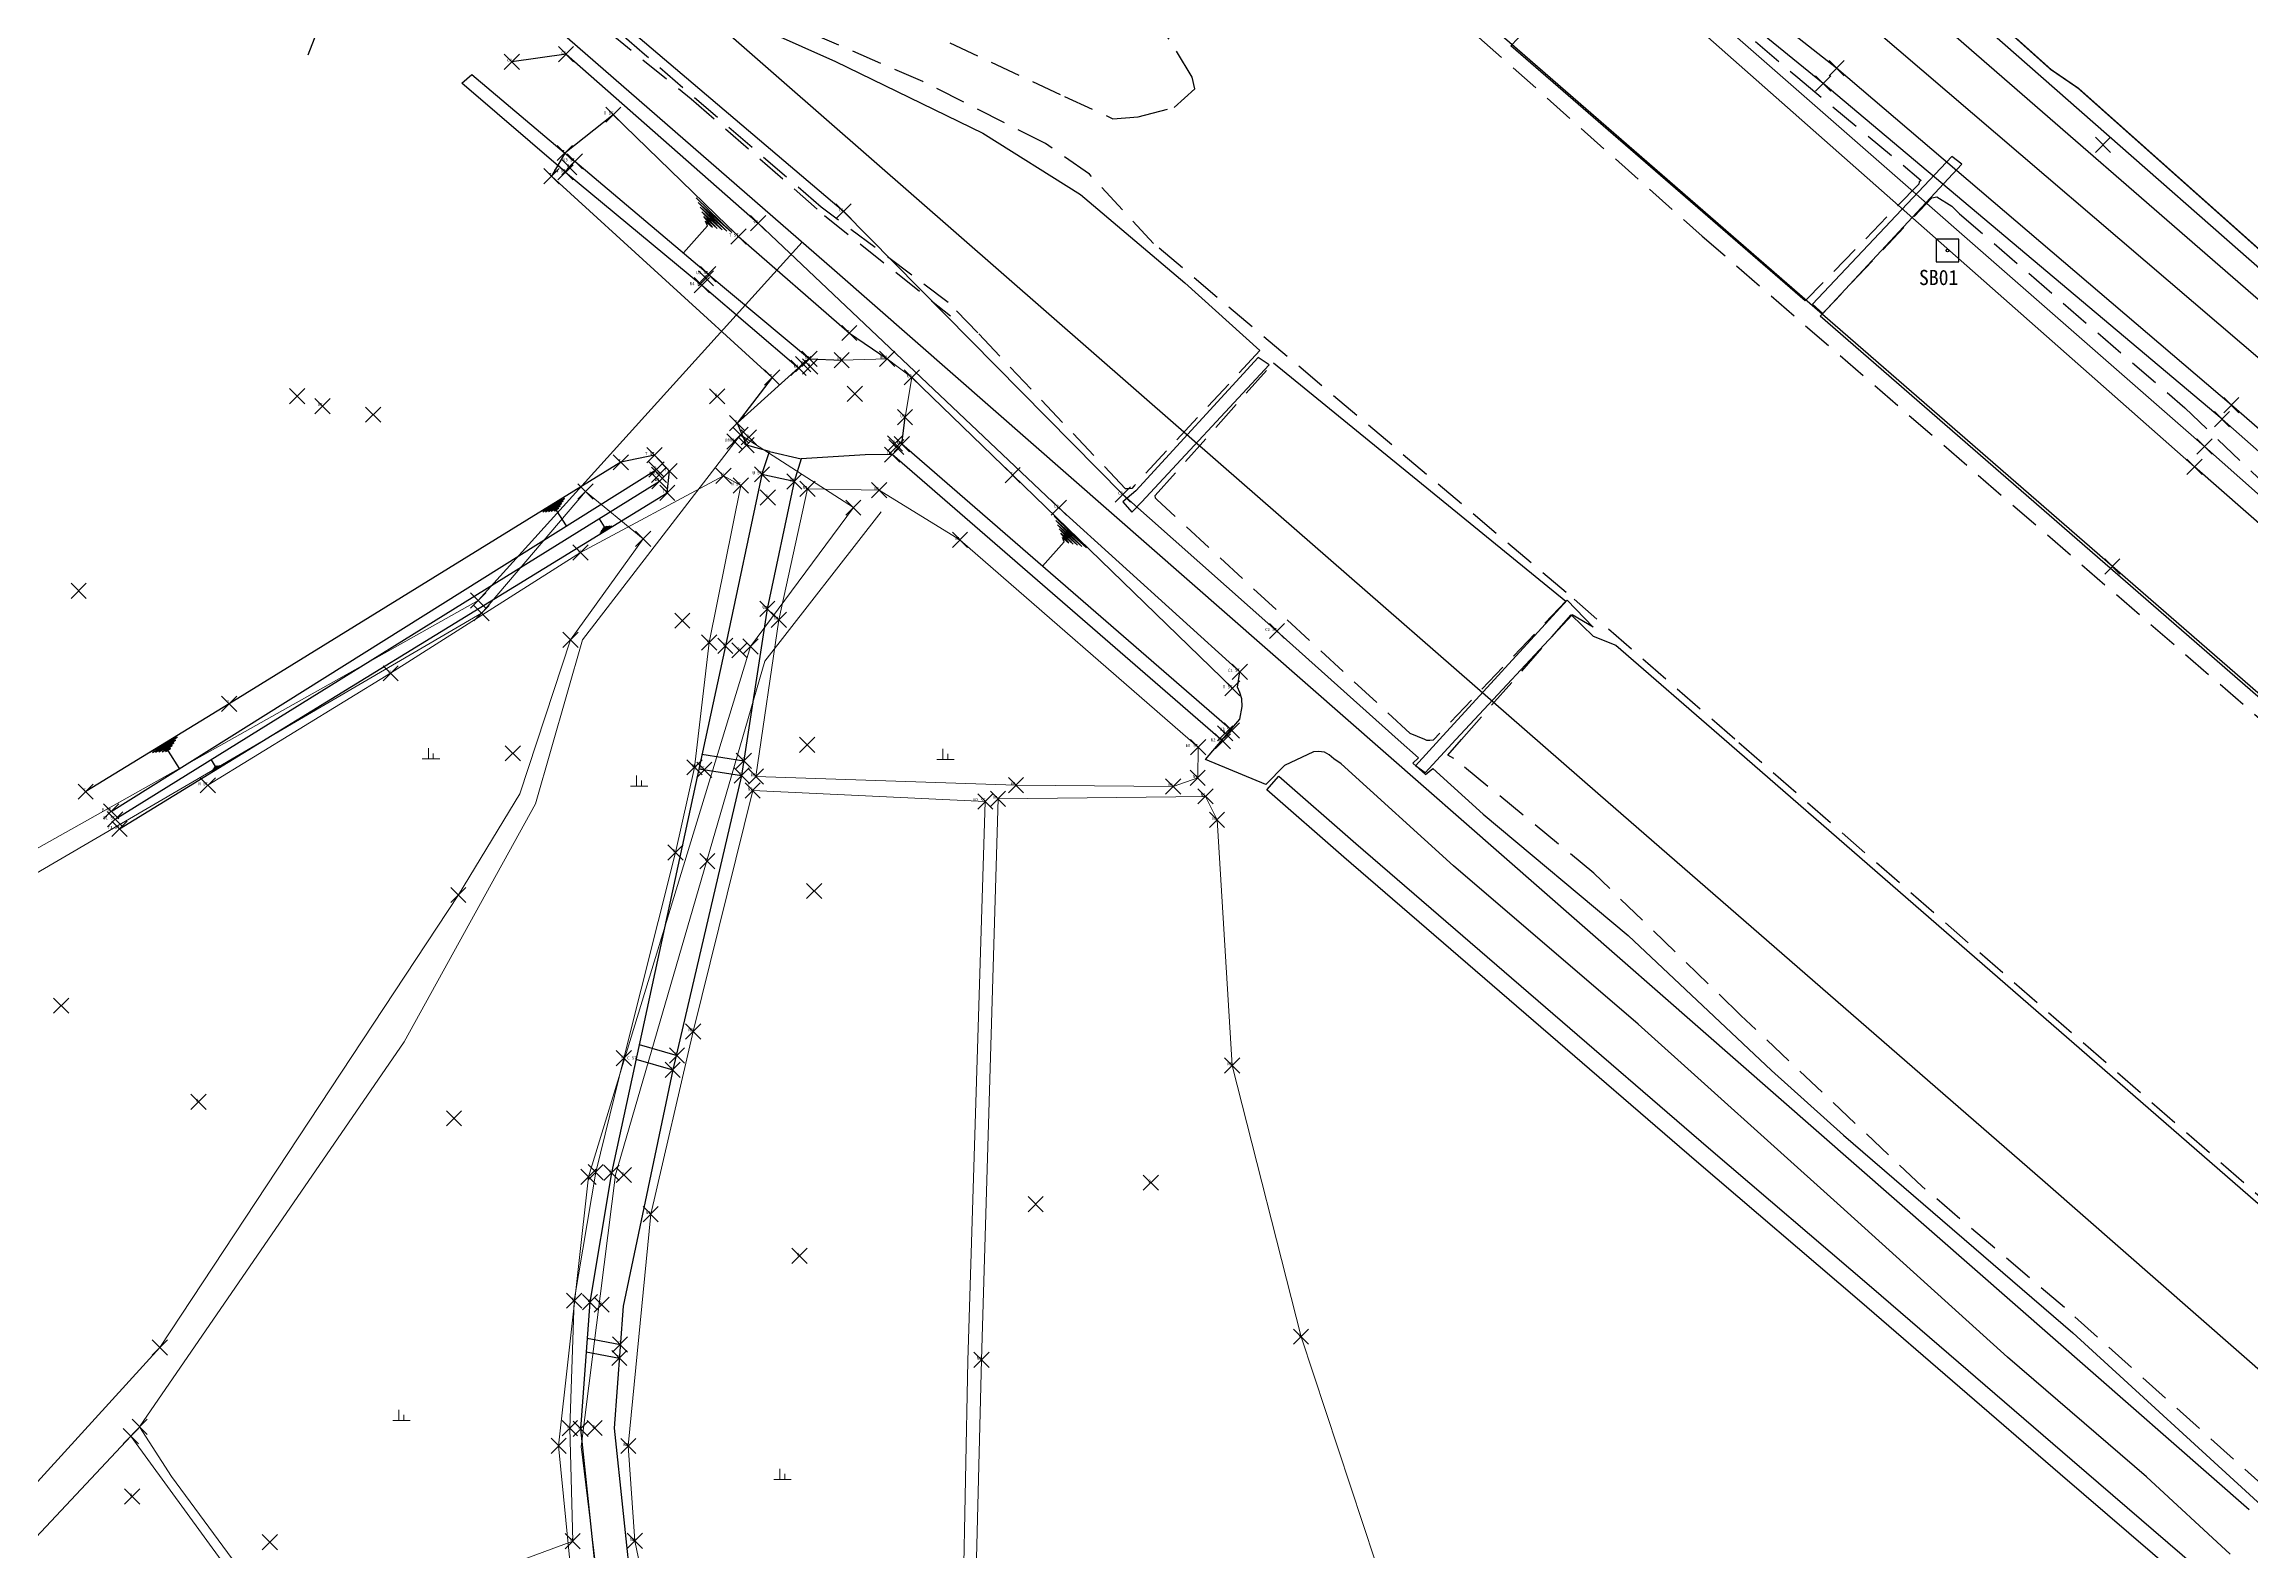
# Model space of a CAD drawing. Header units: millimetres. Extents: x 209513 to 211421, y 268482 to 269727.
# Drawn here: x 209852.9 to 209997.9, y 268813.5 to 268912.6 of the extents above; entities that cross this region are included whole.
import ezdxf
from ezdxf.enums import TextEntityAlignment as Align

# ---------------------------------------------------------------- set-up
doc = ezdxf.new("R2010")
doc.units = ezdxf.units.MM
doc.header["$MEASUREMENT"] = 0
doc.header["$PDMODE"] = 3
doc.header["$PDSIZE"] = 0.5
doc.linetypes.add('AD0024', pattern=[3, 2, -1])
doc.linetypes.add('AZ071', pattern=[3, 2, -1])
doc.layers.add('00-구역계', color=8, linetype='CONTINUOUS', plot=False)
for name, color, linetype, lineweight in [('BOX', 8, 'CONTINUOUS', 0), ('논밭', 8, 'CONTINUOUS', 0), ('측점', 8, 'CONTINUOUS', 0)]:
    doc.layers.add(name, color=color, linetype=linetype, lineweight=lineweight)
for name, color, linetype in [("con'c구조물", 8, 'CONTINUOUS'), ('비탈면', 8, 'CONTINUOUS'), ('수문', 8, 'CONTINUOUS'), ('수준점', 8, 'CONTINUOUS'), ('측구', 8, 'CONTINUOUS'), ('콘크리트포장', 8, 'CONTINUOUS'), ('현황', 8, 'CONTINUOUS'), ('현황-height', 8, 'CONTINUOUS'), ('현황1', 8, 'CONTINUOUS')]:
    doc.layers.add(name, color=color, linetype=linetype)
doc.styles.get("Standard").update_dxf_attribs({"font": 'GulimChe.ttf'})
doc.styles.add('txt', font='TXT', dxfattribs={"height": 0.2})

# ---------------------------------------------------------------- blocks, each defined once
blk = doc.blocks.new('수준점')
at = {"layer": '수준점', "linetype": 'Continuous'}
blk.add_lwpolyline([(-0.75, -0.75), (0.75, -0.75), (0.75, 0.75), (-0.75, 0.75), (-0.75, -0.75)], dxfattribs=at)
blk.add_circle((0, 0), 0.08333333333333333, dxfattribs=at)

msp = doc.modelspace()

# ---------------------------------------------------------------- linework, layer by layer
at = {"layer": '00-구역계', "ltscale": 16, "const_width": 0.1, "flags": 128}
msp.add_lwpolyline([(210079.313, 268828.079), (210069.5, 268836.567), (210048.412, 268855.119), (210042.195, 268860.453), (210039.294, 268862.982), (210012.217, 268886.767), (210004.543, 268893.569), (209997.092, 268900.223), (209986.458, 268909.697), (209984.662, 268910.926), (209957.389, 268935.379), (209944.709, 268946.687), (209935.827, 268953.442), (209916.997, 268970.032)], dxfattribs=at)
at = {"layer": 'BOX'}
for p, q in [((209908.221, 268891.92, 16.83), (209905.239, 268891.829, 15.69)), ((209909.853, 268890.704, 17.148), (209908.221, 268891.92, 16.83)), ((209909.4, 268888.083, 15.693), (209909.853, 268890.704, 17.148))]:
    msp.add_line(p, q, dxfattribs=at)
at = {"layer": "con'c구조물", "extrusion": (0.003042819727425725, 0.01702378643186193, 0.9998504547899295)}
for p, q in [((209895.8500963986, 268864.9792451879, 15.46715104271248), (209898.6690000001, 268864.5430000001, 15.46600000000035)), ((209896.0582044231, 268865.9419430478, 15.45012649880704), (209898.8170000001, 268865.5150000001, 15.44900000000035))]:
    msp.add_line(p, q, dxfattribs=at)
at = {"layer": "con'c구조물"}
for p, q in [((209891.936662272, 268846.8758843548, 15.37463805405896), (209894.425, 268846.146, 15.382)), ((209891.7273041496, 268845.9074036011, 15.38486480517629), (209894.139, 268845.2, 15.392)), ((209888.532742923, 268827.5721758649, 15.40547384634419), (209890.7078966071, 268827.154839476, 15.39385634515517)), ((209888.4674137087, 268826.6880763344, 15.40158242472728), (209890.636, 268826.272, 15.39))]:
    msp.add_line(p, q, dxfattribs=at)
at = {"layer": '논밭'}
for p, q in [((209897.481, 268884.232, 15.247), (209898.611, 268883.6, 15.308)), ((209928.6470283736, 268866.4070314426, 15.18687274294854), (209913.007977772, 268880.0229753677, 15.18668930804095)), ((209878.097136507, 268866.3317774725), (209878.097136507, 268865.6311843098)), ((209911.8829059277, 268866.295685373), (209911.8829059277, 268865.5950922103)), ((209877.6968065602, 268865.6311843098), (209878.8392967585, 268865.6311843098)), ((209878.4164964727, 268865.9994752929), (209878.4164964727, 268865.6311843098)), ((209911.4825759809, 268865.5950922103), (209912.6250661793, 268865.5950922103)), ((209912.2022658934, 268865.9633831934), (209912.2022658934, 268865.5950922103)), ((209891.3693658507, 268863.8469132181), (209892.511856049, 268863.8469132181)), ((209891.7696957975, 268864.5475063808), (209891.7696957975, 268863.8469132181)), ((209892.0890557632, 268864.2152042012), (209892.0890557632, 268863.8469132181)), ((209914.672, 268862.842, 15.141), (209913.5242555165, 268826.0788260938, 15.07)), ((209930.881, 268845.495, 15.11), (209935.4070862825, 268827.673737229, 15.09)), ((209935.4070862825, 268827.673737229, 15.09), (209941.8636355736, 268808.1313704772, 15.15)), ((209913.5242555165, 268826.0788260938, 15.07), (209912.8363061628, 268792.3010412223, 15.14)), ((209876.1566079726, 268822.8604650615), (209876.1566079726, 268822.1598718988)), ((209875.7562780258, 268822.1598718988), (209876.8987682241, 268822.1598718988)), ((209876.4759679383, 268822.5281628819), (209876.4759679383, 268822.1598718988)), ((209901.1858155926, 268818.9936814996), (209901.1858155926, 268818.2930883369)), ((209901.5051755583, 268818.66137932), (209901.5051755583, 268818.2930883369)), ((209900.7854856458, 268818.2930883369), (209901.9279758441, 268818.2930883369))]:
    msp.add_line(p, q, dxfattribs=at)
at = {"layer": '논밭', "extrusion": (0.0002367025367294667, -0.0002305551082386811, 0.9999999454081241)}
for p, q in [((209914.426009872, 268826.1559903849, 15.13470585522814), (209915.5069917032, 268863.0130080819, 15.14294755824095)), ((209915.5069917032, 268863.0130080819, 15.14294755824095), (209929.135990475, 268863.1730092783, 15.13975842857764)), ((209929.135990475, 268863.1730092783, 15.13975842857764), (209929.8889967396, 268861.6320031764, 15.13922490322689)), ((209929.8889967396, 268861.6320031764, 15.13922490322689), (209930.8810059815, 268845.4949941745, 15.13526962204984)), ((209913.5500066552, 268792.3359935183, 15.12711583395915), (209914.426009872, 268826.1559903849, 15.13470585522814))]:
    msp.add_line(p, q, dxfattribs=at)
at = {"layer": '논밭'}
for points in [[(209902.6421136863, 268899.5809715466), (209881.3652263556, 268876.0423792896), (209847.3863053854, 268856.9557601116), (209829.0269463098, 268848.8636159574)], [(209859.1317505739, 268821.7554880382), (209859.1317505739, 268821.7554880382), (209876.5001202915, 268847.0474640431), (209885.1313360964, 268862.6866888804), (209888.2130772305, 268873.4584227314), (209898.5961171591, 268886.9243869787), (209898.5961171591, 268886.9243869787), (209906.0072599121, 268882.1446749001), (209899.2511271897, 268873.0169704464), (209899.2511271897, 268873.0169704464), (209899.2511271897, 268873.0169704464), (209899.2511271897, 268873.0169704464), (209888.6040964889, 268838.1816018882), (209886.6499025303, 268820.4996316794), (209887.7854820414, 268808.9523395419)], [(209892.1972181331, 268880.1012235836), (209888.4093184646, 268883.2045743736), (209881.579929086, 268875.1981043293)], [(209907.8329869334, 268881.8795179275), (209900.1859869334, 268872.0490179275), (209900.1859869334, 268872.0490179275), (209900.1859869334, 268872.0490179275), (209890.3833099389, 268838.2987493921), (209890.3833099389, 268838.2987493921), (209888.131943388, 268820.4621424152), (209888.131943388, 268820.4621424152), (209889.5646179628, 268808.5859559196), (209889.5646179628, 268808.5859559196), (209889.5646179628, 268808.5859559196), (209889.5646179628, 268808.5859559196), (209904.8409869334, 268789.1800179275), (209915.8319692093, 268778.2826849128), (209930.3960376655, 268777.9981438784), (209930.3960376655, 268777.9981438784)], [(209828.6779869334, 268845.6390179275), (209831.4530730509, 268828.3947678516), (209831.4530730509, 268828.3947678516), (209831.4530730509, 268828.3947678516), (209839.8925609124, 268807.121314973), (209846.5726453667, 268811.7481331817), (209860.4555777612, 268826.9614582183), (209880.0640953718, 268856.6966193358), (209884.0982980896, 268863.3402851223), (209887.4292554506, 268873.4658222513), (209892.1972181331, 268880.1012235836)], [(209881.5896161694, 268875.2094610318), (209846.2350038265, 268854.5633938213), (209833.902625993, 268849.7375106709), (209831.4364026471, 268847.9285660315), (209828.6779869334, 268845.6390179275)], [(209859.1317505739, 268821.7554880382), (209861.2204764936, 268818.4758674053), (209867.0542906761, 268810.5785632083), (209868.6680210255, 268808.5429015234), (209870.3560894403, 268807.290556192), (209874.4994337437, 268805.3030482318), (209875.41386842, 268805.1113792319), (209878.5703853017, 268806.5041407748), (209882.917706495, 268808.309196027), (209887.7854820414, 268808.9523395419)], [(209846.392519919, 268808.2005830887), (209858.5484448695, 268821.1348341233)], [(209875.062752489, 268804.2590754486), (209868.1943628217, 268807.9065733693), (209858.5484448695, 268821.1348341233)]]:
    msp.add_lwpolyline(points, dxfattribs=at)
at = {"layer": '논밭', "extrusion": (-0.02488149227735901, 0.0360887271743805, 0.9990387955995427), "elevation": 4496.389951099523}
msp.add_lwpolyline([(-325391.3258073867, -102131.298362745), (-325405.3829783911, -102130.5482868038), (-325420.1523423535, -102129.9980244007), (-325430.7468273391, -102128.8145023448)], dxfattribs=at)
at = {"layer": '논밭', "extrusion": (0.001155858937811301, -0.0001277430419667327, 0.999999323835687), "elevation": 223.4868849340468}
msp.add_lwpolyline([(209898.4530927526, 268883.6307537765), (209896.3721889232, 268873.3077430784), (209895.4141687577, 268865.1107453033), (209894.1641823071, 268859.5197437592), (209890.7682192515, 268845.9997395356), (209888.9251696249, 268838.5127449454), (209887.5071994686, 268830.0727416113), (209887.2291915633, 268821.685742533), (209887.4161428923, 268814.2737479863), (209873.0181779391, 268808.9507430933), (209869.6731570563, 268806.9177451709), (209874.8522391302, 268796.6727365662), (209880.0062252848, 268783.0367385882), (209881.2202649288, 268777.1497343443), (209879.8352173079, 268773.3227395364), (209876.8961614781, 268770.5067455124), (209854.7682606376, 268796.7737327058)], dxfattribs=at)
at = {"layer": '논밭', "extrusion": (-0.000333307521404548, -0.0003693595049990078, 0.9999998762398185), "elevation": -154.0922891614144}
msp.add_lwpolyline([(209928.6404293746, 268866.3684562331), (209928.6144003783, 268864.3484242397), (209926.9984051343, 268863.7834296483), (209916.6773893755, 268863.8674128147), (209899.6024083226, 268864.4474348225), (209901.1093982397, 268874.7394228542), (209902.9844014687, 268883.3364257305), (209907.6913955409, 268883.2514188779), (209913.0013795805, 268879.9844010867)], dxfattribs=at)
at = {"layer": '논밭', "extrusion": (0.0003118027710556462, -0.000435577095586781, 0.9999998565258026), "elevation": -36.49345377722924}
msp.add_lwpolyline([(209914.6570749378, 268862.8515991312), (209899.3810632084, 268863.5676144117), (209895.4730521734, 268847.7406310631), (209892.6790625987, 268835.7336174482), (209891.2090904207, 268820.5015799275), (209891.6420729388, 268814.26860497), (209893.1350853382, 268807.1065884288), (209896.4230758242, 268800.5586025639), (209906.6280656622, 268792.8536181837)], dxfattribs=at)
at = {"layer": '비탈면'}
for points, elevation in [([(209894.8517669076, 268898.8876342428), (209896.4272888214, 268900.6559399094), (209896.3046736322, 268900.9635174033), (209896.74691993, 268900.5694855644), (209896.1820584429, 268901.2710948973), (209897.0665510389, 268900.4830312193), (209896.0594432536, 268901.5786723912), (209897.3861821475, 268900.3965768743), (209895.9368280644, 268901.8862498853), (209897.7058132562, 268900.3101225293), (209895.8142128751, 268902.1938273793), (209898.0254443649, 268900.2236681842), (209895.6915976858, 268902.5014048732)], -1.704558136052199), ([(209887.1605230495, 268880.9416038713), (209886.5416460986, 268881.9447736376), (209886.3541306355, 268881.9280176279), (209886.6407505687, 268882.1048396139), (209886.1666151724, 268881.9112616183), (209886.7398550389, 268882.2649055902), (209885.9790997093, 268881.8945056086), (209886.838959509, 268882.4249715665), (209885.7915842462, 268881.8777495989), (209886.9380639791, 268882.5850375429), (209885.6040687831, 268881.8609935893), (209887.0371684492, 268882.7451035192), (209885.41655332, 268881.8442375797)], 12.248), ([(209889.3024945628, 268881.419646644), (209889.6318964254, 268880.8830297976), (209889.7320846793, 268880.8917574318), (209889.5787655803, 268880.797642614), (209889.8322729333, 268880.9004850661), (209889.5256347353, 268880.7122554303), (209889.9324611872, 268880.9092127003), (209889.4725038903, 268880.6268682466), (209890.0326494412, 268880.9179403344), (209889.4193730453, 268880.5414810629), (209890.1328376952, 268880.9266679686), (209889.3662422003, 268880.4560938792), (209890.2330259492, 268880.9353956028)], 12.248), ([(209918.4240208851, 268878.2980662701), (209919.856313534, 268879.9056168761), (209919.7448451801, 268880.1852327797), (209920.1468872691, 268879.827022017), (209919.6333768262, 268880.4648486833), (209920.4374610044, 268879.7484271578), (209919.5219084724, 268880.7444645868), (209920.7280347395, 268879.6698322988), (209919.4104401185, 268881.0240804905), (209921.0186084747, 268879.5912374397), (209919.2989717646, 268881.3036963942), (209921.3091822099, 268879.5126425805), (209919.1875034107, 268881.5833122977)], 16.80029086393198), ([(209861.7398156408, 268864.9974228078), (209861.0367986074, 268866.1454524242), (209860.8225788742, 268866.1270235348), (209861.150587336, 268866.3278855444), (209860.6083591409, 268866.1085946455), (209861.2643760645, 268866.5103186646), (209860.3941394076, 268866.0901657562), (209861.378164793, 268866.6927517848), (209860.1799196743, 268866.0717368668), (209861.4919535216, 268866.875184905), (209859.9656999409, 268866.0533079775), (209861.6057422501, 268867.0576180252), (209859.7514802077, 268866.0348790882)], 12.248), ([(209863.8230266929, 268865.5821949643), (209864.0909776191, 268865.1456856504), (209864.1724754444, 268865.1527851174), (209864.0477584976, 268865.0762277099), (209864.2539732697, 268865.1598845844), (209864.004539376, 268865.0067697694), (209864.335471095, 268865.1669840515), (209863.9613202545, 268864.937311829), (209864.4169689203, 268865.1740835185), (209863.9181011329, 268864.8678538885), (209864.4984667456, 268865.1811829855), (209863.8748820114, 268864.7983959481), (209864.5799645709, 268865.1882824526)], 12.248)]:
    msp.add_lwpolyline(points, dxfattribs=dict(at, elevation=elevation))
at = {"layer": '수문', "elevation": 16.086}
msp.add_lwpolyline([(209900.509, 268885.825), (209902.573, 268885.356), (209902.128, 268883.86), (209900.005, 268884.332), (209900.509, 268885.825)], dxfattribs=at)
at = {"layer": '측구', "lineweight": -3}
msp.add_line((210002.388, 268892.232, 16.073), (209961.763, 268927.573, 16.036), dxfattribs=at)
at = {"layer": '측구'}
for p, q in [((209887.103, 268904.179, 15.688), (209896.048, 268896.759, 15.632)), ((209896.475, 268897.487, 15.638), (209887.714, 268904.898, 15.68)), ((209909.192, 268886.315, 15.698), (209909.4, 268888.083, 15.693)), ((209898.378, 268887.69, 16.035), (209898.982, 268886.253, 16.091)), ((209900.005, 268884.332, 15.469), (209900.509, 268885.825, 16.086)), ((209930.861, 268867.498, 15.656), (209909.192, 268886.315, 15.698))]:
    msp.add_line(p, q, dxfattribs=at)
at = {"layer": '측구', "extrusion": (0.04206150389859397, 0.05596917871061686, 0.9975461297224544)}
for p, q in [((209896.0480000001, 268896.7590000002, 15.63199999999051), (209902.409, 268891.3370000001, 15.66799999999785)), ((209902.409, 268891.3370000001, 15.66799999999785), (209898.378, 268887.69, 16.035))]:
    msp.add_line(p, q, dxfattribs=at)
at = {"layer": '측구', "extrusion": (-0.006916038034012533, -0.007219771910827036, 0.9999500204067541)}
for p, q in [((209896.4748885317, 268897.4868836364, 15.65411655106254), (209903.1241114682, 268891.9161163637, 15.65988344893799)), ((209903.124, 268891.916, 15.676), (209905.2391114683, 268891.8291163637, 15.67388344893766))]:
    msp.add_line(p, q, dxfattribs=at)
at = {"layer": '측구', "extrusion": (-0.002365960113180924, -0.0004604847966485613, 0.9999970950890282)}
for p, q in [((209900.353, 268875.494, 15.448), (209898.669, 268864.543, 15.466)), ((209898.669, 268864.543, 15.466), (209894.139, 268845.2, 15.392)), ((209894.139, 268845.2, 15.392), (209890.8947040137, 268829.6829020355, 15.38077012624825)), ((209890.8947040137, 268829.6829020355, 15.38077012624825), (209890.3015075313, 268821.6551806232, 15.37566998855411)), ((209890.3015075313, 268821.6551806232, 15.37566998855411), (209891.6121823808, 268809.1842845553, 15.37302832725577))]:
    msp.add_line(p, q, dxfattribs=at)
at = {"layer": '측구', "extrusion": (0.00303587521781234, -0.0008509198383914091, 0.9999950296861932), "elevation": 424.5173907720873}
msp.add_lwpolyline([(209899.4928839203, 268886.2835758033), (209897.965875778, 268886.7115759582)], dxfattribs=at)
at = {"layer": '측구', "extrusion": (-0.002365960113180924, -0.0004604847966485613, 0.9999970950890282), "elevation": -605.0047414073148}
msp.add_lwpolyline([(209899.4541124067, 268884.0819315618), (209897.0470032116, 268872.8149128151), (209889.5628609071, 268838.1938928661), (209888.1569287233, 268829.6939077323), (209887.5419020531, 268821.3709037587), (209888.8990283829, 268808.457928976), (209890.8889352726, 268802.6279103881), (209893.3069663602, 268798.6869155393), (209895.6459219581, 268796.3469058712), (209907.2669320196, 268787.7909024062), (209912.6268105494, 268784.2648762185), (209916.6499175876, 268781.7288951288), (209916.9388505317, 268778.6678822449)], dxfattribs=at)
at = {"layer": '측구', "lineweight": -3}
msp.add_polyline3d([(210003.7571928771, 268893.1104674762, 16.1193552725134), (209957.573, 268933.717, 16.039), (209957.573, 268933.717, 16.039), (209955.819, 268934.534, 15.108), (209936.494, 268951.51, 15.486), (209908.521, 268976.102, 15.518), (209895.236, 268987.721, 15.551), (209894.516, 268988.315, 16.045)], dxfattribs=at)
at = {"layer": '측구'}
msp.add_polyline3d([(209930.265, 268866.792, 15.65), (209908.553, 268885.627, 15.674), (209906.771, 268885.62, 16.124), (209902.573, 268885.356, 16.109), (209902.128, 268883.86, 15.472), (209900.353, 268875.494, 15.448)], dxfattribs=at)
at = {"layer": '측점'}
for p in [(209883.582, 268911.442, 16.688), (209887.136, 268911.937, 16.996), (209890.241, 268907.962, 16.98), (209887.059, 268905.444, 16.28), (209886.182, 268903.928, 16.143), (209887.103, 268904.179, 15.688), (209887.353, 268904.512, 15.073), (209887.714, 268904.898, 15.68), (209899.757, 268900.837, 17.004), (209905.36, 268901.612, 17.032), (209898.461, 268899.958, 17.06), (209896.048, 268896.759, 15.632), (209896.326, 268897.21, 15.067), (209896.475, 268897.487, 15.638), (209905.742, 268893.617, 17.054), (209903.124, 268891.916, 15.676), (209908.221, 268891.92, 16.83), (209900.674, 268890.702, 16.047), (209902.409, 268891.337, 15.668), (209902.714, 268891.572, 15.094), (209903.168, 268891.417, 14.392), (209905.239, 268891.829, 15.69), (209909.853, 268890.704, 17.148), (209897.054, 268889.458, 16.179), (209906.099, 268889.629, 14.384), (209871.138, 268888.818, 16.303), (209898.378, 268887.69, 16.035), (209909.4, 268888.083, 15.693), (209898.201, 268886.487, 14.633), (209898.982, 268886.253, 16.091), (209899.139, 268886.761, 14.304), (209908.739, 268886.36, 14.361), (209908.831, 268886.131, 15.068), (209909.192, 268886.315, 15.698), (209890.734, 268885.124, 16.005), (209892.947, 268885.594, 15.902), (209893.081, 268884.655, 14.84), (209908.553, 268885.627, 15.674), (209893.244, 268884.304, 14.701), (209893.272, 268883.887, 14.8), (209893.924, 268884.54, 15.745), (209897.481, 268884.232, 15.247), (209898.611, 268883.6, 15.308), (209900.005, 268884.332, 15.469), (209902.128, 268883.86, 15.472), (209902.991, 268883.375, 15.184), (209907.698, 268883.29, 15.167), (209916.469, 268884.272, 16.924), (209893.787, 268883.117, 15.519), (209900.394, 268882.817, 14.191), (209919.495, 268882.139, 16.728), (209923.709, 268883.001, 16.599), (209888.086, 268879.194, 15.256), (209913.008, 268880.023, 15.12), (209900.353, 268875.494, 15.448), (209901.116, 268874.778, 15.174), (209896.53, 268873.277, 15.226), (209897.598, 268873.065, 15.42), (209933.828, 268874.039, 16.583), (209898.531, 268872.769, 14.171), (209875.616, 268871.261, 15.171), (209930.896, 268870.274, 16.519), (209931.389, 268871.359, 16.512), (209865.017, 268869.26, 16.033), (209930.422, 268867.319, 15.055), (209930.861, 268867.498, 15.656), (209883.647, 268866.004, 15.239), (209902.971, 268866.565, 15.142), (209928.647, 268866.407, 15.272), (209930.265, 268866.792, 15.65), (209895.572, 268865.08, 15.244), (209896.22, 268864.922, 15.467), (209898.669, 268864.543, 15.466), (209898.817, 268865.515, 15.449), (209899.609, 268864.486, 15.204), (209928.621, 268864.387, 15.185), (209855.587, 268863.484, 16.061), (209863.616, 268863.901, 15.199), (209899.396, 268863.558, 15.181), (209915.507, 268863.013, 15.178), (209916.684, 268863.906, 15.15), (209927.005, 268863.822, 15.199), (209929.136, 268863.173, 15.18), (209857.259, 268862.187, 14.739), (209857.521, 268861.665, 14.799), (209914.672, 268862.842, 15.141), (209929.889, 268861.632, 15.153), (209857.814, 268861.035, 15.443), (209894.322, 268859.489, 15.233), (209896.414, 268858.914, 14.181), (209903.428, 268856.958, 15.115), (209895.488, 268847.731, 15.217), (209890.926, 268845.969, 15.203), (209894.425, 268846.146, 15.382), (209930.881, 268845.495, 15.11), (209894.139, 268845.2, 15.392), (209862.99, 268843.103, 15.188), (209879.78, 268842.016, 15.242), (209889.083, 268838.482, 15.247), (209890.114, 268838.444, 15.351), (209890.936, 268838.295, 14.107), (209925.536, 268837.793, 15.064), (209892.694, 268835.724, 15.184), (209902.465, 268832.987, 15.13), (209887.665, 268830.042, 15.222), (209888.708, 268829.944, 15.378), (209889.473, 268829.78, 14.108), (209890.681, 268827.16, 15.394), (209935.4070862825, 268827.673737229, 15.09), (209890.636, 268826.272, 15.39), (209914.426, 268826.156, 15.093), (209887.387, 268821.655, 15.229), (209888.093, 268821.621, 15.366), (209889.019, 268821.67, 14.134), (209891.224, 268820.492, 15.095), (209858.642, 268817.174, 15.208), (209867.679, 268814.178, 15.204), (209887.574, 268814.243, 15.271), (209891.657, 268814.259, 15.151)]:
    msp.add_point(p, dxfattribs=at)
at = {"layer": '측점', "lineweight": -3}
for p in [(209970.583, 268911.019, 16.624), (209969.697, 268910.009, 16.787), (209988.081, 268905.979, 14.669), (209869.481, 268889.467, 16.347), (209874.466, 268888.25, 16.331), (209995.897, 268887.959, 16.784), (209996.508, 268888.878, 16.53), (209898.5961171591, 268886.9243869787), (209994.743, 268886.159, 17.9), (209994.08, 268884.824, 18.135), (209888.4093184646, 268883.2045743736), (209906.0072599121, 268882.1446749001), (209892.1972181331, 268880.1012235836), (209988.694, 268878.282, 23.265), (209855.1283180822, 268876.6746509572), (209881.3652263556, 268876.0423792896), (209881.5896161694, 268875.2094610318), (209894.7713399902, 268874.7158725418), (209887.4292554506, 268873.4658222513), (209899.2511271897, 268873.0169704464), (209883.647, 268866.004, 15.239), (209902.971, 268866.565, 15.142), (209880.0640953718, 268856.6966193358), (209903.428, 268856.958, 15.115), (209853.9773829708, 268849.4215414686, 15.212), (209879.78, 268842.016, 15.242), (209888.6040964889, 268838.1816018882), (209917.9761606689, 268836.3821081059), (209860.4555777612, 268826.9614582183), (209858.5484448695, 268821.1348341233), (209859.1317505739, 268821.7554880382), (209886.6499025303, 268820.4996316794), (209867.679, 268814.178, 15.204)]:
    msp.add_point(p, dxfattribs=at)
at = {"layer": '콘크리트포장'}
for p, q in [((209905.36, 268901.612, 17.032), (209888.301, 268916.113, 17.063)), ((209887.136, 268911.937, 16.996), (209883.582, 268911.442, 16.688)), ((209887.136, 268911.937, 16.996), (209899.757, 268900.837, 17.004)), ((209905.36, 268901.612, 17.032), (209923.709, 268883.001, 16.599)), ((209919.495, 268882.139, 16.728), (209899.757, 268900.837, 17.004)), ((209923.709, 268883.001, 16.599), (209933.828, 268874.039, 16.583)), ((209931.389, 268871.359, 16.512), (209919.495, 268882.139, 16.728))]:
    msp.add_line(p, q, dxfattribs=at)
at = {"layer": '콘크리트포장', "lineweight": -3}
msp.add_lwpolyline([(209997.6881826206, 268816.3044473495), (209904.7675947853, 268897.7301812787), (209809.3898192132, 268980.7816179128)], dxfattribs=at)
for points in [[(209998.853, 268891.482, 16.471), (209972.995, 268913.601, 16.585), (209957.388, 268925.984, 17.162), (209957.197, 268927.065, 17.215), (209955.253, 268928.885, 17.221), (209953.808, 268928.564, 17.216), (209942.856, 268939.635, 16.726), (209925.101, 268956.002, 16.67), (209910.601, 268968.285, 16.927)], [(210101.309, 268784.337, 17.825), (210103.155, 268786.724, 17.65), (210105.128, 268790.095, 17.235), (210105.107, 268794.294, 16.91), (210099.201, 268799.376, 16.896), (210069.046, 268823.754, 17.693), (210066.429, 268825.934, 17.705), (210053.644, 268838.888, 16.428), (210028.032, 268861.46, 16.404), (209996.508, 268888.878, 16.53), (209970.583, 268911.019, 16.624), (209954.609, 268923.583, 17.156), (209940.307, 268937.621, 16.736), (209922.76, 268953.425, 16.689), (209919.9880000002, 268955.079, 16.87699999998815)]]:
    msp.add_polyline3d(points, dxfattribs=at)
at = {"layer": '현황', "lineweight": 0}
msp.add_line((209925.319, 268946.969, 18.355), (209994.743, 268886.159, 17.9), dxfattribs=at)
at = {"layer": '현황', "linetype": 'Continuous'}
for p, q in [((209898.461, 268899.958, 17.06), (209890.241, 268907.962, 16.98)), ((209905.742, 268893.617, 17.054), (209908.221, 268891.92, 16.83)), ((209916.469, 268884.2719999999, 16.92399999999952), (209909.853, 268890.704, 17.148)), ((209893.924, 268884.54, 15.745), (209892.947, 268885.594, 15.902))]:
    msp.add_line(p, q, dxfattribs=at)
at = {"layer": '현황', "linetype": 'AD0024'}
for points in [[(209702.111, 269070.824), (209715.682595586, 269058.921770193), (209729.912510584, 269044.401586071), (209747.642430461, 269028.821356984), (209767.002348591, 269012.431102176), (209790.422244722, 268992.280784553), (209799.162215535, 268985.69066634), (209809.242179073, 268977.850527848), (209813.542159834, 268974.170467255), (209822.462104737, 268965.140336133), (209834.462051746, 268954.99016377), (209845.051988324, 268944.52000451), (209855.555274742, 268935.400536796), (209862.96190359, 268928.96973784), (209872.841855468, 268920.299588017), (209872.90184252, 268919.079582818), (209872.591826665, 268917.749581678), (209871.98181062, 268916.529584566), (209870.141750859, 268911.799589546)], [(209742.522722574, 269058.611483741), (209738.442689809, 269057.391524341), (209739.332677123, 269055.791511104), (209746.762633148, 269048.271413605), (209777.722451228, 269017.240996179), (209800.452327178, 268995.530680687), (209817.292223966, 268978.490437624), (209827.142175089, 268969.630296361), (209849.262087918, 268951.919980295), (209855.541837965, 268947.541839414), (209867.622035179, 268939.119718893), (209887.97197548, 268924.899423554), (209898.551958141, 268918.799272799), (209909.621956592, 268913.959119907), (209919.881951458, 268909.148975906), (209923.051950237, 268907.698931366), (209924.711959308, 268907.828911728), (209927.071976846, 268908.438885603), (209928.421996515, 268909.668874394), (209928.252004037, 268910.428879665), (209926.752024332, 268912.918908333), (209921.372074294, 268919.769001909)], [(210117.7538404583, 268735.7154414549), (210114.34092991, 268738.375576827), (210097.06101367, 268752.535899694), (210046.571263607, 268794.786819844), (210008.631462265, 268827.927490263), (209963.889931363, 268866.922992263), (209952.811745969, 268876.578430574), (209925.721872943, 268899.4988645), (209921.511903285, 268904.048934929), (209918.621912141, 268906.078978544), (209910.561919288, 268910.139093089), (209901.911920225, 268913.889212885), (209892.321930629, 268918.919348314), (209879.89196027, 268926.949528064), (209876.531947069, 268927.169569081), (209876.131942065, 268926.879572793), (209875.971937634, 268926.539573448), (209875.921933932, 268926.219572863), (209876.001930833, 268925.899570721), (209876.231928756, 268925.609566894), (209882.871889298, 268919.139462972), (209895.351836849, 268909.009273236), (209904.101793759, 268901.349136487), (209912.381759747, 268894.739008446)], [(209933.652188548, 268925.018876526), (209961.742043811, 268899.988425825), (209999.892936317, 268866.964025039), (210008.841809282, 268859.217644675), (210042.08162972, 268829.517065379), (210095.651358862, 268783.906103627), (210117.7186831647, 268766.1885750643)]]:
    msp.add_lwpolyline(points, dxfattribs=at)
at = {"layer": '현황', "linetype": 'Continuous'}
for points in [[(209878.861942794, 268925.779536024), (209895.791909692, 268915.519293265), (209904.841907177, 268911.449167714), (209914.511900525, 268906.749031318), (209920.921886156, 268902.72893665), (209927.771854164, 268896.918828534), (209932.701828011, 268892.458749043)], [(209968.522028124, 268895.728323174), (209949.182123153, 268912.488634878)], [(210025.021740753, 268846.427373794), (210001.41317824, 268866.965757943), (209969.512021559, 268894.71830634)], [(209933.591823339, 268891.658734666), (209952.801739672, 268876.008428154)], [(209953.15173139, 268875.108419767), (209954.601722633, 268873.708395389), (209956.091722829, 268873.108374069), (209963.20435524, 268866.922210875), (210008.671456362, 268827.377486984)], [(209933.828, 268874.039), (209941.783386687, 268866.897796933), (209943.121582738, 268865.708503924), (209942.751577114, 268865.348507006), (209943.571572728, 268864.608493455), (209944.071579381, 268865.00848891), (209947.361561429, 268862.008434279), (209956.884131973, 268854.024894195), (209966.313927128, 268845.15668271), (209971.034652671, 268840.908281634), (209986.102211373, 268827.92730914), (209998.721290113, 268816.357561727), (209998.371283805, 268815.927564188), (209999.311279602, 268815.167548156), (209999.831285125, 268815.457542781), (210006.911258304, 268810.177423765)], [(209996.431247113, 268813.387577115), (209990.93127865, 268818.467673768), (209981.811324648, 268826.337830175), (209970.831384503, 268836.248018602), (209957.541456092, 268848.208243613), (209945.411515334, 268858.60844395), (209938.041555296, 268865.308566089), (209937.561556842, 268865.648573594), (209937.261558213, 268865.898578444), (209936.951558777, 268866.078583117), (209936.561557443, 268866.118588194), (209936.221555793, 268866.108592426), (209934.331537362, 268865.208612338), (209933.101517998, 268863.948622435), (209929.131517916, 268865.588679369), (209930.232617082, 268866.884632015), (209931.391557261, 268868.24866225), (209931.551567175, 268869.088663814), (209931.521572395, 268869.578666271), (209931.391576506, 268870.008669731), (209931.241579656, 268870.358673099), (209931.389, 268871.359)]]:
    msp.add_lwpolyline(points, dxfattribs=at)
at = {"layer": '현황', "color": 8, "linetype": 'Continuous'}
msp.add_lwpolyline([(209887.103, 268904.179), (209880.291778599, 268910.039459981), (209880.941787673, 268910.599454195), (209887.714, 268904.898)], dxfattribs=at)
for points in [[(209969.002027907, 268895.508316263), (209969.672024272, 268894.898305208), (209978.812174333, 268904.718239293), (209978.15217669, 268905.20824965)], [(209932.601822632, 268892.008748354), (209924.561690093, 268883.24881072), (209923.711678343, 268882.528818258), (209924.291673457, 268881.838808176), (209924.921683544, 268882.498803117), (209933.311820525, 268891.51873752)], [(209944.50044406, 268866.900893806), (209952.886837584, 268876.056442306), (209954.591728954, 268874.288398114), (209953.211731665, 268875.108419017), (209945.574473953, 268866.902117315), (209943.551573953, 268864.72849423), (209942.931576069, 268865.178503998)]]:
    msp.add_lwpolyline(points, close=True, dxfattribs=at)
at = {"layer": '현황', "linetype": 'Continuous', "extrusion": (0.0004686270063288225, -0.0004081257858990611, 0.9999998069110173), "elevation": 5.679077430384542}
msp.add_lwpolyline([(209898.4299571834, 268899.9827126646), (209905.7109591959, 268893.6417121366)], dxfattribs=at)
at = {"layer": '현황', "linetype": 'Continuous', "extrusion": (0.06290038512778845, -0.09959102071761818, 0.993038352805771), "elevation": -13560.44731884137}
msp.add_lwpolyline([(321045.8363225905, 114456.0930149657), (321043.7142834072, 114456.8840458434), (321013.499582294, 114457.2051498477), (321002.4422792856, 114457.3594622815)], dxfattribs=at)
at = {"layer": '현황', "lineweight": -3, "extrusion": (-0.005199207858200642, 0.004612442564291061, 0.9999758465139237), "elevation": 166.3152143865087}
msp.add_lwpolyline([(210064.7562545632, 268823.7064577977), (209991.9977232503, 268888.252144394)], dxfattribs=at)
at = {"layer": '현황', "linetype": 'Continuous', "extrusion": (-0.002023466239702927, -0.001269142970064356, 0.9999971474261806), "elevation": -751.1246753343574}
msp.add_lwpolyline([(209856.8592013412, 268861.4502462649), (209892.6813323763, 268883.9182643598)], dxfattribs=at)
at = {"layer": '현황', "linetype": 'Continuous', "extrusion": (-2.017606256591414e-05, -1.25409768213405e-05, 0.9999999997178253), "elevation": 7.193113613288451}
msp.add_lwpolyline([(209857.5212558718, 268861.6651113514), (209893.2722558848, 268883.8871113532)], dxfattribs=at)
at = {"layer": '현황', "linetype": 'Continuous', "extrusion": (0.09946318298484587, -0.1654089317351717, 0.9811966981868379), "elevation": -23583.73780927079}
msp.add_lwpolyline([(318397.9234536132, 119971.3637831417), (318440.1315355555, 119971.7575441751), (318440.9822517763, 119972.9284651425)], dxfattribs=at)
at = {"layer": '현황', "extrusion": (0.01445682971630246, -0.01402694270248852, 0.9997971018926665), "elevation": -719.977063811421}
msp.add_lwpolyline([(209908.713929289, 268886.6286349229), (209894.2825816933, 268900.6280122148)], dxfattribs=at)
at = {"layer": '현황', "color": 8, "linetype": 'Continuous'}
msp.add_lwpolyline([(210000.499978526, 268805.537553051), (209985.259553272, 268818.643248621), (209972.085190655, 268830.022980484), (209961.390306221, 268839.173106429), (209950.674364479, 268848.42414414), (209938.212877, 268859.18068647), (209933.160920483, 268863.60250421), (209933.952121941, 268864.504730101), (209939.000114479, 268860.086382435), (209951.458489984, 268849.332526187, -1.6e-05), (209951.458518982, 268849.332501186), (209962.172455735, 268840.083194532), (209972.86746617, 268830.932960611), (209986.04297079, 268819.552242757), (210001.28281805, 268806.447044233), (210000.499978526, 268805.537553051)], format="xyb", dxfattribs=at)
at = {"layer": '현황', "lineweight": -3}
for points in [[(210061.237, 268815.192, 23.905), (209988.694, 268878.282, 23.265), (209913.17, 268943.965, 23.494), (209894.659, 268959.476, 23.36)], [(210105.1155901854, 268792.5763719778, 17.14887410483197), (210068.174, 268822.428, 17.988), (210051.388, 268839.483, 16.676), (210027.271, 268860.281, 16.69), (209995.897, 268887.959, 16.784), (209969.697, 268910.009, 16.787), (209954.334, 268922.53, 17.396), (209939.827, 268936.89, 16.935), (209920.67, 268953.947, 16.899), (209916.232, 268955.883, 17.049)], [(210067.204, 268820.688, 18.702), (209994.08, 268884.824, 18.135), (209924.563, 268946.266, 18.547), (209917.828, 268952.352, 18.339), (209915.298, 268953.488, 18.24)]]:
    msp.add_polyline3d(points, dxfattribs=at)
at = {"layer": '현황', "linetype": 'Continuous'}
msp.add_polyline3d([(209890.241, 268907.962, 16.98), (209887.059, 268905.444, 16.28), (209886.182, 268903.928, 16.143), (209900.674, 268890.702, 16.047), (209898.378, 268887.69, 16.035)], dxfattribs=at)
at = {"layer": '현황1', "flags": 128}
msp.add_lwpolyline([(209704.006968091, 269082.2897157199), (209718.1056363465, 269070.0562902436), (209745.9744988734, 269045.8800627714), (209765.8883860267, 269028.5689119519), (209779.8618069725, 269016.2648317612), (209806.1154862763, 268993.3626325125), (209830.8191789865, 268971.7717338658), (209857.4855285042, 268948.6275700837), (209884.437976539, 268925.0235543189), (209901.2959983509, 268910.2362743446), (209930.3193040951, 268884.8557170505), (209954.9093911228, 268863.3833290059), (209984.2841986899, 268837.8154423946), (210004.254691757, 268820.3275184938), (210026.243605242, 268801.396260232), (210033.1339636055, 268795.4821221816), (210045.6441084218, 268784.7098667924), (210069.1282158789, 268765.1943097948), (210094.0017341295, 268744.4246202614)], dxfattribs=at)
at = {"layer": '현황1', "linetype": 'AZ071'}
for points in [[(209932.701828011, 268892.458749043), (209924.441693147, 268883.578813588), (209924.291690605, 268883.408814738), (209924.111689454, 268883.378816846), (209923.871688472, 268883.388819863), (209914.181755894, 268893.628981799), (209912.241768811, 268895.629013781), (209903.891798676, 268901.889141201), (209892.281854334, 268911.91932176), (209883.661896753, 268919.48945478), (209877.981925043, 268924.519541876), (209878.861942794, 268925.779536024)], [(209949.182123153, 268912.488634878), (209956.44223964, 268920.048580981), (209956.472239779, 268920.048580621), (209956.502239589, 268920.018580124), (209958.402232791, 268918.598550834), (209968.032187171, 268910.398396923), (209975.992151009, 268903.778269255), (209976.132150002, 268903.628266841), (209976.012148678, 268903.558267977), (209975.982146778, 268903.398267592), (209968.522028124, 268895.728323174)], [(209969.512021559, 268894.71830634), (209976.83214089, 268902.508253031), (209977.16214307, 268902.568249285), (209978.152140793, 268901.948234271), (209978.652137698, 268901.458225847), (209993.452064915, 268888.697982815), (210003.132007098, 268879.457817379), (210016.061948044, 268868.79760219), (210018.192329652, 268866.984881181), (210026.991894577, 268859.497416637), (210032.061867375, 268854.977328795), (210032.361864846, 268854.62732315), (210032.45186248, 268854.377320692), (210025.021740753, 268846.427373794)], [(209952.801739672, 268876.008428154), (209944.131558382, 268866.900473439), (209944.091599739, 268866.858496757), (209943.861598478, 268866.83849956), (209943.661597677, 268866.848502117), (209943.541162692, 268866.899799855), (209942.581597812, 268867.308517695), (209925.931690122, 268882.678791337), (209925.85169074, 268882.768792708), (209925.821692461, 268882.938793793), (209933.591823339, 268891.658734666)], [(210008.671456362, 268827.377486984), (209999.581303778, 268817.247554873), (209999.37130328, 268817.287557814), (209998.871304808, 268817.627566019), (209985.541377276, 268829.597797405), (209976.171422907, 268837.557956018), (209964.301492852, 268848.778160015), (209954.641551859, 268858.128325056), (209945.451592765, 268865.658474399), (209945.051593469, 268865.888480438), (209945.942488627, 268866.902536693), (209953.15173139, 268875.108419767)]]:
    msp.add_lwpolyline(points, dxfattribs=at)

# ---------------------------------------------------------------- block references
at = {"layer": '수준점'}
msp.add_blockref('수준점', (209977.866, 268899.038, 18.418), dxfattribs=at)

# ---------------------------------------------------------------- texts
at = {"layer": '측점', "style": 'txt'}
for s, p in [('C4', (209883.582, 268911.442, 16.688)), ('C4', (209887.136, 268911.937, 16.996)), ('T ST', (209890.241, 268907.962, 16.98)), ('T', (209887.059, 268905.444, 16.28)), ('T', (209886.182, 268903.928, 16.143)), ('U4 ST', (209887.103, 268904.179, 15.688)), ('U3 ST', (209887.714, 268904.898, 15.68)), ('O', (209887.353, 268904.512, 15.073)), ('C3', (209905.36, 268901.612, 17.032)), ('T ST', (209898.461, 268899.958, 17.06)), ('C2', (209899.757, 268900.837, 17.004)), ('U4 ST', (209896.048, 268896.759, 15.632)), ('U3 ST', (209896.475, 268897.487, 15.638)), ('O', (209896.326, 268897.21, 15.067)), ('T', (209905.742, 268893.617, 17.054)), ('U4', (209902.409, 268891.337, 15.668)), ('O', (209902.714, 268891.572, 15.094)), ('U3', (209903.124, 268891.916, 15.676)), ('O', (209903.168, 268891.417, 14.392)), ('U3', (209905.239, 268891.829, 15.69)), ('BOX', (209908.221, 268891.92, 16.83)), ('O', (209897.054, 268889.458, 16.179)), ('T', (209900.674, 268890.702, 16.047)), ('U3', (209909.853, 268890.704, 17.148)), ('OX', (209871.138, 268888.818, 16.303)), ('U3', (209909.4, 268888.083, 15.693)), ('D800', (209898.201, 268886.487, 14.633)), ('T', (209898.378, 268887.69, 16.035)), ('O', (209899.139, 268886.761, 14.304)), ('T', (209890.734, 268885.124, 16.005)), ('T ST', (209892.947, 268885.594, 15.902)), ('U', (209898.982, 268886.253, 16.091)), ('U2', (209908.553, 268885.627, 15.674)), ('O', (209908.739, 268886.36, 14.361)), ('O', (209908.831, 268886.131, 15.068)), ('U3', (209909.192, 268886.315, 15.698)), ('D800', (209893.244, 268884.304, 14.701)), ('B', (209893.081, 268884.655, 14.84)), ('B1', (209893.272, 268883.887, 14.8)), ('T1', (209893.924, 268884.54, 15.745)), ('N', (209897.481, 268884.232, 15.247)), ('N ST', (209898.611, 268883.6, 15.308)), ('U ST', (209900.005, 268884.332, 15.469)), ('U2', (209902.128, 268883.86, 15.472)), ('T', (209916.469, 268884.272, 16.924)), ('T1', (209893.787, 268883.117, 15.519)), ('O', (209900.394, 268882.817, 14.191)), ('N1', (209902.991, 268883.375, 15.184)), ('N1', (209907.698, 268883.29, 15.167)), ('C2', (209919.495, 268882.139, 16.728)), ('C3', (209923.709, 268883.001, 16.599)), ('N', (209888.086, 268879.194, 15.256)), ('N1', (209913.008, 268880.023, 15.12)), ('U2', (209900.353, 268875.494, 15.448)), ('N1', (209901.116, 268874.778, 15.174)), ('C2 ST', (209933.828, 268874.039, 16.583)), ('N', (209896.53, 268873.277, 15.226)), ('U', (209897.598, 268873.065, 15.42)), ('O', (209898.531, 268872.769, 14.171)), ('N', (209875.616, 268871.261, 15.171)), ('C1 ST', (209931.389, 268871.359, 16.512)), ('T', (209865.017, 268869.26, 16.033)), ('T ST', (209930.896, 268870.274, 16.519)), ('N1 ST', (209928.647, 268866.407, 15.272)), ('U2 ST', (209930.265, 268866.792, 15.65)), ('U3 ST', (209930.861, 268867.498, 15.656)), ('O', (209930.422, 268867.319, 15.055)), ('N', (209895.572, 268865.08, 15.244)), ('C ST', (209896.22, 268864.922, 15.467)), ('C', (209898.817, 268865.515, 15.449)), ('T', (209855.587, 268863.484, 16.061)), ('N ST', (209863.616, 268863.901, 15.199)), ('C', (209898.669, 268864.543, 15.466)), ('N2', (209899.396, 268863.558, 15.181)), ('N1', (209899.609, 268864.486, 15.204)), ('N1', (209916.684, 268863.906, 15.15)), ('N1', (209927.005, 268863.822, 15.199)), ('N1', (209928.621, 268864.387, 15.185)), ('B ST', (209857.259, 268862.187, 14.739)), ('N2 ST', (209914.672, 268862.842, 15.141)), ('N1', (209915.507, 268863.013, 15.178)), ('N1', (209929.136, 268863.173, 15.18)), ('B1 ST', (209857.521, 268861.665, 14.799)), ('T1 ST', (209857.814, 268861.035, 15.443)), ('N1', (209929.889, 268861.632, 15.153)), ('N', (209894.322, 268859.489, 15.233)), ('O', (209896.414, 268858.914, 14.181)), ('N2', (209895.488, 268847.731, 15.217)), ('N', (209890.926, 268845.969, 15.203)), ('C ST', (209891.773, 268845.894, 15.385)), ('C', (209894.425, 268846.146, 15.382)), ('C', (209894.139, 268845.2, 15.392)), ('N1', (209930.881, 268845.495, 15.11)), ('O', (209862.99, 268843.103, 15.188)), ('N', (209889.083, 268838.482, 15.247)), ('U', (209890.114, 268838.444, 15.351)), ('O', (209890.936, 268838.295, 14.107)), ('O', (209925.536, 268837.793, 15.064)), ('N2', (209892.694, 268835.724, 15.184)), ('O', (209902.465, 268832.987, 15.053)), ('N', (209887.665, 268830.042, 15.222)), ('U', (209888.708, 268829.944, 15.378)), ('O', (209889.473, 268829.78, 14.108)), ('C', (209890.681, 268827.16, 15.394)), ('O', (209935.4070862825, 268827.673737229, -15.08)), ('C', (209890.636, 268826.272, 15.39)), ('N1', (209914.426, 268826.156, 15.093)), ('N', (209887.387, 268821.655, 15.229)), ('U', (209888.093, 268821.621, 15.366)), ('O', (209889.019, 268821.67, 14.134)), ('N2', (209891.224, 268820.492, 15.095)), ('O', (209858.642, 268817.174, 15.208)), ('N', (209887.574, 268814.243, 15.271)), ('N2', (209891.657, 268814.259, 15.151))]:
    msp.add_text(s, height=0.2, dxfattribs=at).set_placement(p, align=Align.RIGHT)
at = {"layer": '현황-height'}
msp.add_text('SB01', height=1, dxfattribs=at).set_placement((209975.9932147183, 268896.7680488655))

doc.saveas('drawing.dxf')
